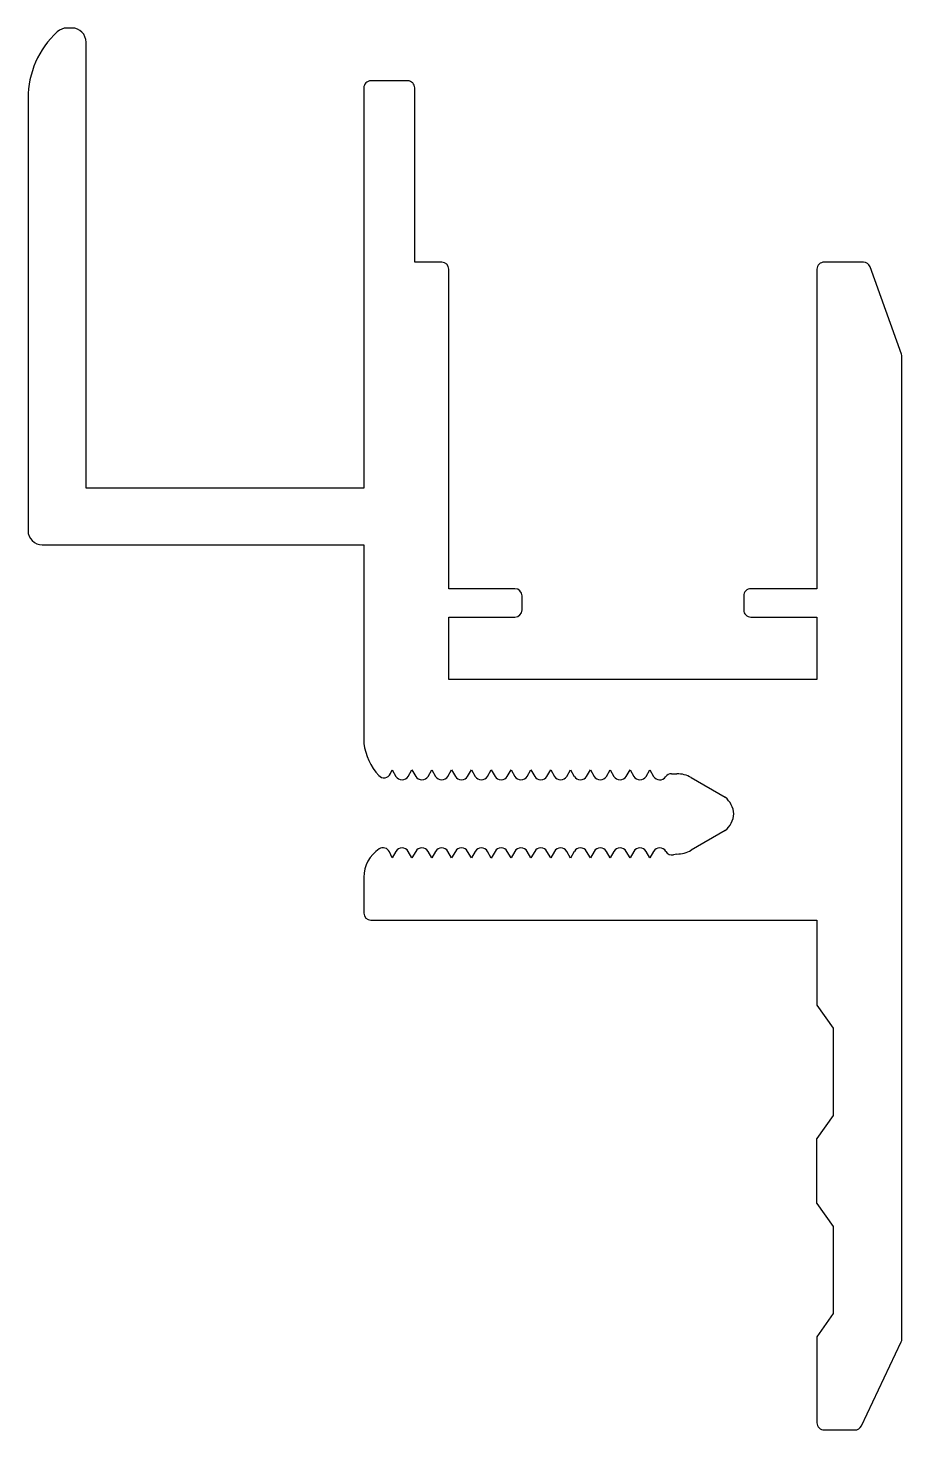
# Model space of a CAD drawing. Extents: x 2079 to 2109.9, y 1802.9 to 1852.4.
import ezdxf

# ---------------------------------------------------------------- set-up
doc = ezdxf.new("R2010")
doc.units = 0
doc.layers.get('0').update_dxf_attribs({"linetype": 'CONTINUOUS'})

msp = doc.modelspace()

# ---------------------------------------------------------------- linework, layer by layer
for p, q in [((2080.586, 1852.431), (2080.408, 1852.431)), ((2081.086, 1836.186), (2081.086, 1851.931)), ((2090.89, 1850.316), (2090.89, 1836.186)), ((2092.44, 1850.566), (2091.14, 1850.566)), ((2092.69, 1844.166), (2092.69, 1850.316)), ((2079.036, 1849.947), (2079.036, 1834.686)), ((2093.64, 1844.166), (2092.69, 1844.166)), ((2093.89, 1832.636), (2093.89, 1843.916)), ((2106.89, 1843.916), (2106.89, 1832.636)), ((2108.528, 1844.166), (2107.14, 1844.166)), ((2109.875, 1840.915), (2108.763, 1844.001)), ((2109.89, 1806.154), (2109.89, 1840.83)), ((2090.89, 1836.186), (2081.086, 1836.186)), ((2079.536, 1834.186), (2090.887, 1834.186)), ((2090.887, 1834.186), (2090.891, 1827.173)), ((2096.226, 1832.636), (2093.89, 1832.636)), ((2096.476, 1831.886), (2096.476, 1832.386)), ((2104.304, 1832.386), (2104.304, 1831.886)), ((2106.89, 1832.636), (2104.554, 1832.636)), ((2093.89, 1829.436), (2093.89, 1831.636)), ((2093.89, 1831.636), (2096.226, 1831.636)), ((2104.554, 1831.636), (2106.89, 1831.636)), ((2106.89, 1831.636), (2106.89, 1829.436)), ((2106.89, 1829.436), (2093.89, 1829.436)), ((2091.83, 1826.108), (2091.891, 1826.243)), ((2091.891, 1826.243), (2092.024, 1826.011)), ((2092.458, 1826.011), (2092.591, 1826.243)), ((2092.591, 1826.243), (2092.723, 1826.011)), ((2093.157, 1826.011), (2093.29, 1826.243)), ((2093.29, 1826.243), (2093.423, 1826.011)), ((2093.857, 1826.011), (2093.99, 1826.243)), ((2093.99, 1826.243), (2094.123, 1826.011)), ((2094.557, 1826.011), (2094.69, 1826.243)), ((2094.69, 1826.243), (2094.823, 1826.011)), ((2095.256, 1826.011), (2095.39, 1826.243)), ((2095.39, 1826.243), (2095.523, 1826.011)), ((2095.957, 1826.011), (2096.09, 1826.243)), ((2096.09, 1826.243), (2096.223, 1826.011)), ((2096.657, 1826.011), (2096.79, 1826.243)), ((2096.79, 1826.243), (2096.923, 1826.011)), ((2097.357, 1826.011), (2097.49, 1826.243)), ((2097.49, 1826.243), (2097.622, 1826.011)), ((2098.056, 1826.011), (2098.19, 1826.243)), ((2098.19, 1826.243), (2098.323, 1826.011)), ((2098.757, 1826.011), (2098.89, 1826.243)), ((2098.89, 1826.243), (2099.022, 1826.011)), ((2099.456, 1826.011), (2099.589, 1826.243)), ((2099.589, 1826.243), (2099.722, 1826.011)), ((2100.156, 1826.011), (2100.289, 1826.243)), ((2100.289, 1826.243), (2100.421, 1826.011)), ((2100.855, 1826.011), (2100.988, 1826.243)), ((2100.988, 1826.243), (2101.121, 1826.011)), ((2101.75, 1826.103), (2101.945, 1826.103)), ((2102.445, 1825.969), (2103.651, 1825.273)), ((2103.651, 1824.099), (2102.445, 1823.403)), ((2091.891, 1823.129), (2091.795, 1823.343)), ((2092.024, 1823.361), (2091.891, 1823.129)), ((2092.591, 1823.129), (2092.458, 1823.361)), ((2092.723, 1823.361), (2092.591, 1823.129)), ((2093.29, 1823.129), (2093.157, 1823.361)), ((2093.423, 1823.361), (2093.29, 1823.129)), ((2093.99, 1823.129), (2093.857, 1823.361)), ((2094.123, 1823.361), (2093.99, 1823.129)), ((2094.69, 1823.129), (2094.557, 1823.361)), ((2094.823, 1823.361), (2094.69, 1823.129)), ((2095.39, 1823.128), (2095.256, 1823.361)), ((2095.523, 1823.361), (2095.39, 1823.128)), ((2096.09, 1823.129), (2095.957, 1823.361)), ((2096.223, 1823.361), (2096.09, 1823.129)), ((2096.79, 1823.129), (2096.657, 1823.361)), ((2096.923, 1823.361), (2096.79, 1823.129)), ((2097.49, 1823.129), (2097.357, 1823.361)), ((2097.622, 1823.361), (2097.49, 1823.129)), ((2098.19, 1823.128), (2098.056, 1823.361)), ((2098.323, 1823.361), (2098.19, 1823.128)), ((2098.89, 1823.129), (2098.757, 1823.361)), ((2099.022, 1823.361), (2098.89, 1823.129)), ((2099.589, 1823.129), (2099.456, 1823.361)), ((2099.722, 1823.361), (2099.589, 1823.129)), ((2100.289, 1823.129), (2100.156, 1823.361)), ((2100.421, 1823.361), (2100.289, 1823.129)), ((2100.988, 1823.129), (2100.855, 1823.361)), ((2101.121, 1823.361), (2100.988, 1823.129)), ((2101.945, 1823.269), (2101.825, 1823.242)), ((2090.891, 1822.448), (2090.89, 1821.186)), ((2091.14, 1820.936), (2106.89, 1820.936)), ((2106.89, 1820.936), (2106.89, 1817.936)), ((2106.89, 1817.936), (2107.464, 1817.117)), ((2107.464, 1817.117), (2107.464, 1814.042)), ((2107.464, 1814.042), (2106.89, 1813.223)), ((2106.89, 1810.936), (2106.89, 1813.223)), ((2106.89, 1810.936), (2107.464, 1810.117)), ((2107.464, 1810.117), (2107.464, 1807.042)), ((2107.464, 1807.042), (2106.89, 1806.223)), ((2106.89, 1806.223), (2106.89, 1803.186)), ((2108.458, 1803.079), (2109.866, 1806.047)), ((2107.14, 1802.936), (2108.232, 1802.936))]:
    msp.add_line(p, q)
for centre, radius, start, end in [((2082.224, 1849.949), 3.188, 132.5429, 180.0341), ((2080.408, 1851.931), 0.5, 89.9977, 132.7192), ((2080.586, 1851.931), 0.5, 0.0042, 89.9958), ((2091.14, 1850.316), 0.25, 89.9768, 179.9959), ((2092.44, 1850.316), 0.25, 0.0041, 90.0232), ((2093.64, 1843.916), 0.25, 0.0041, 89.9685), ((2107.14, 1843.916), 0.25, 89.9768, 180.0232), ((2108.528, 1843.916), 0.25, 19.7932, 90.0204), ((2109.64, 1840.83), 0.25, 359.9846, 19.8015), ((2079.536, 1834.686), 0.5, 180.0041, 270.0232), ((2096.226, 1832.386), 0.25, 0.0041, 89.9685), ((2104.554, 1832.386), 0.25, 89.9768, 179.9959), ((2096.226, 1831.886), 0.25, 270.0315, 359.9959), ((2104.554, 1831.886), 0.25, 180.0041, 270.0232), ((2092.963, 1827.45), 2.091, 187.6111, 222.3367), ((2091.602, 1826.21), 0.25, 222.3548, 335.7761), ((2092.241, 1826.136), 0.25, 209.8454, 330.1535), ((2092.94, 1826.136), 0.25, 209.8302, 330.1383), ((2093.64, 1826.136), 0.25, 209.846, 330.1541), ((2094.34, 1826.136), 0.25, 209.8461, 330.1542), ((2095.04, 1826.136), 0.25, 209.8458, 330.154), ((2095.74, 1826.136), 0.25, 209.8457, 330.1538), ((2096.44, 1826.136), 0.25, 209.846, 330.1541), ((2097.14, 1826.136), 0.25, 209.8461, 330.1542), ((2097.839, 1826.136), 0.25, 209.8458, 330.154), ((2098.54, 1826.136), 0.25, 209.846, 330.1542), ((2099.239, 1826.136), 0.25, 209.8461, 330.1542), ((2099.939, 1826.136), 0.25, 209.8459, 330.1541), ((2100.638, 1826.136), 0.25, 209.8456, 330.1538), ((2101.338, 1826.136), 0.25, 209.8456, 325.5834), ((2101.75, 1825.853), 0.25, 90, 145.5834), ((2101.946, 1825.106), 0.997, 59.95, 90.0444), ((2103.091, 1824.603), 0.873, 5.4543, 50.1019), ((2103.091, 1824.769), 0.873, 309.8979, 354.5443), ((2092.091, 1822.448), 1.2, 123.4864, 179.9974), ((2091.566, 1823.241), 0.25, 24.1893, 123.4721), ((2092.241, 1823.236), 0.25, 29.8302, 150.1383), ((2092.94, 1823.236), 0.25, 29.8459, 150.154), ((2093.64, 1823.236), 0.25, 29.8459, 150.154), ((2094.34, 1823.236), 0.25, 29.8462, 150.1543), ((2095.04, 1823.236), 0.25, 29.846, 150.1542), ((2095.74, 1823.236), 0.25, 29.8458, 150.1539), ((2096.44, 1823.236), 0.25, 29.8459, 150.154), ((2097.14, 1823.236), 0.25, 29.8462, 150.1543), ((2097.839, 1823.236), 0.25, 29.846, 150.1542), ((2098.54, 1823.236), 0.25, 29.8458, 150.154), ((2099.239, 1823.236), 0.25, 29.8458, 150.1539), ((2099.939, 1823.236), 0.25, 29.8459, 150.1541), ((2100.638, 1823.236), 0.25, 29.8462, 150.1544), ((2101.338, 1823.236), 0.25, 30.0099, 150.1544), ((2101.946, 1824.266), 0.997, 269.9556, 300.05), ((2101.771, 1823.486), 0.25, 210.0099, 282.5601), ((2091.14, 1821.186), 0.25, 179.9768, 269.9685), ((2109.64, 1806.154), 0.25, 334.6459, 0.0267), ((2107.14, 1803.186), 0.25, 180.0041, 270.0232), ((2108.232, 1803.186), 0.25, 269.9752, 334.642)]:
    msp.add_arc(centre, radius, start, end)

doc.saveas('drawing.dxf')
